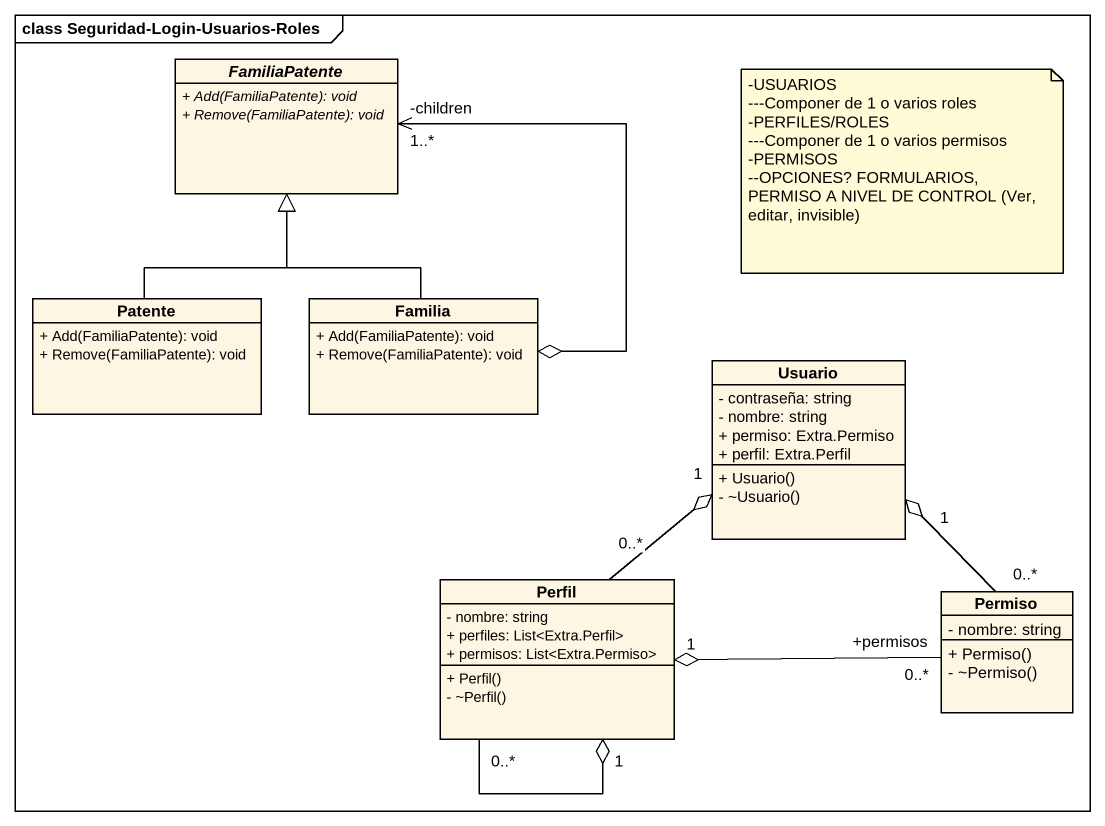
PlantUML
@startuml
mainframe class Seguridad-Login-Usuarios-Roles
hide circle
hide empty members
skinparam classAttributeIconSize 0
abstract class FamiliaPatente {
  {abstract} + Add(FamiliaPatente): void
  {abstract} + Remove(FamiliaPatente): void
}
class Patente {
  + Add(FamiliaPatente): void
  + Remove(FamiliaPatente): void
}
class Familia {
  + Add(FamiliaPatente): void
  + Remove(FamiliaPatente): void
}
class Usuario {
  - contraseña: string
  - nombre: string
  + permiso: Extra.Permiso
  + perfil: Extra.Perfil
  + Usuario()
  - ~Usuario()
}
class Perfil {
  - nombre: string
  + perfiles: List<Extra.Perfil>
  + permisos: List<Extra.Permiso>
  + Perfil()
  - ~Perfil()
}
class Permiso {
  - nombre: string
  + Permiso()
  - ~Permiso()
}
Patente -up-|> FamiliaPatente
Familia -up-|> FamiliaPatente
Familia o-up-> "-children\n1..*" FamiliaPatente
Perfil "0..*" -up-o "1" Usuario
Perfil "0..*" --o "1" Perfil
Permiso "0..*" -up-o "1" Usuario
Permiso "+permisos\n0..*" -left-o "1" Perfil
note as N1
  -USUARIOS
  ~---Componer de 1 o varios roles
  -PERFILES/ROLES
  ~---Componer de 1 o varios permisos
  -PERMISOS
  ~--OPCIONES? FORMULARIOS, PERMISO A NIVEL DE CONTROL (Ver, editar, invisible)
end note
@enduml
